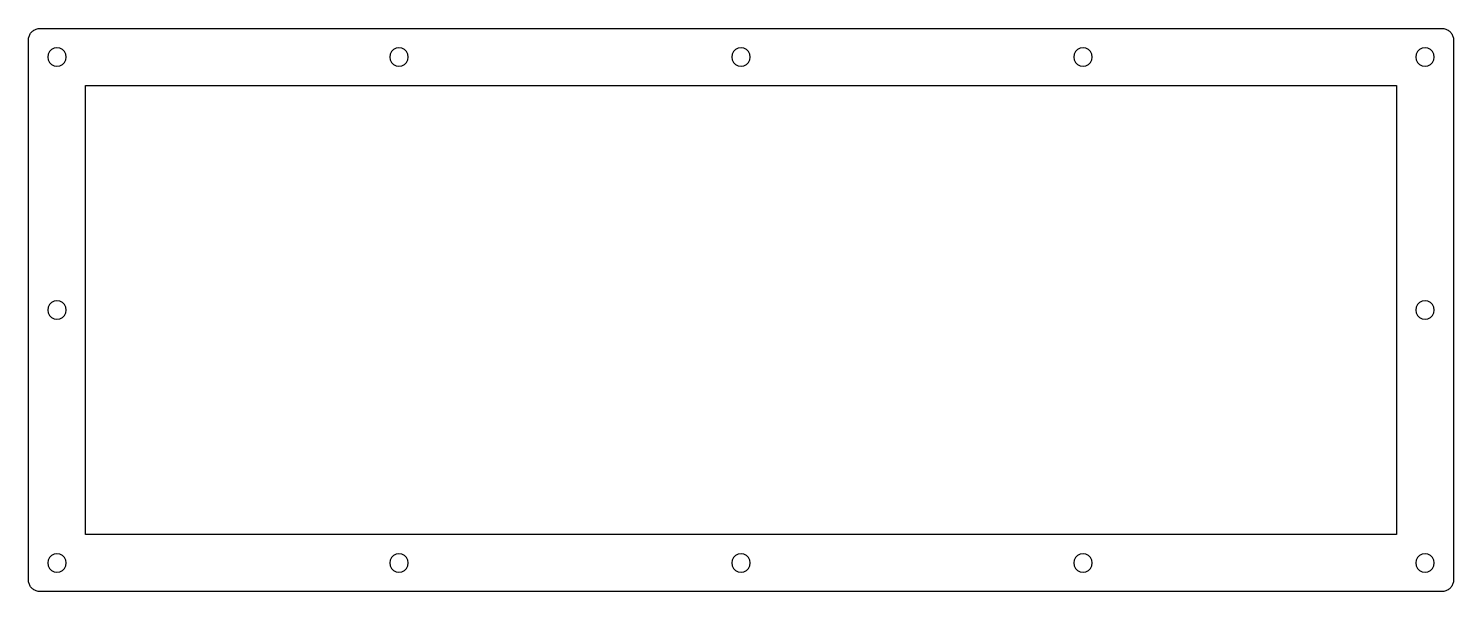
# Model space of a CAD drawing. Extents: x 0 to 378, y 0 to 149.
import ezdxf

# ---------------------------------------------------------------- set-up
doc = ezdxf.new("R2010")
doc.units = 0
doc.layers.get('0').update_dxf_attribs({"linetype": 'CONTINUOUS'})

msp = doc.modelspace()

# ---------------------------------------------------------------- linework, layer by layer
at = {"color": 0}
for p, q in [((0.177767, 147.183), (0.241157, 147.41)), ((0.241157, 147.41), (0.323839, 147.63)), ((0.323839, 147.63), (0.421679, 147.844)), ((0.421679, 147.844), (0.537436, 148.051)), ((0.537436, 148.051), (0.666972, 148.247)), ((0.666972, 148.247), (0.813043, 148.431)), ((0.813043, 148.431), (0.972894, 148.605)), ((0.972894, 148.605), (1.14653, 148.765)), ((1.14653, 148.765), (1.33119, 148.911)), ((1.33119, 148.911), (1.52687, 149.04)), ((1.52687, 149.04), (1.73357, 149.156)), ((1.73357, 149.156), (1.94717, 149.254)), ((1.94717, 149.254), (2.16765, 149.336)), ((2.16765, 149.336), (2.39503, 149.4)), ((2.39503, 149.4), (2.62516, 149.447)), ((2.62516, 149.447), (2.85943, 149.473)), ((2.85943, 149.473), (3.09507, 149.483)), ((3.09507, 149.483), (374.865, 149.483)), ((374.865, 149.483), (375.098, 149.473)), ((375.098, 149.473), (375.331, 149.447)), ((375.331, 149.447), (375.564, 149.4)), ((375.564, 149.4), (375.789, 149.336)), ((375.789, 149.336), (376.012, 149.254)), ((376.012, 149.254), (376.223, 149.156)), ((376.223, 149.156), (376.432, 149.04)), ((376.432, 149.04), (376.626, 148.911)), ((376.626, 148.911), (376.813, 148.765)), ((376.813, 148.765), (376.985, 148.605)), ((376.985, 148.605), (377.144, 148.431)), ((377.144, 148.431), (377.289, 148.247)), ((377.289, 148.247), (377.423, 148.051)), ((377.423, 148.051), (377.536, 147.844)), ((377.536, 147.844), (377.634, 147.63)), ((377.634, 147.63), (377.716, 147.41)), ((377.716, 147.41), (377.783, 147.183)), ((0.095085, 146.483), (0.104731, 146.719)), ((0.095085, 3.31418), (0.095085, 146.483)), ((0.104731, 146.719), (0.130914, 146.953)), ((0.130914, 146.953), (0.177767, 147.183)), ((6.20808, 143.91), (5.66787, 143.37)), ((6.89158, 144.259), (6.20808, 143.91)), ((7.64812, 144.379), (6.89158, 144.259)), ((8.40327, 144.259), (7.64812, 144.379)), ((9.08678, 143.91), (8.40327, 144.259)), ((9.62699, 143.37), (9.08678, 143.91)), ((96.8745, 143.91), (96.333, 143.37)), ((97.5568, 144.259), (96.8745, 143.91)), ((98.3135, 144.377), (97.5568, 144.259)), ((99.0699, 144.259), (98.3135, 144.377)), ((99.7521, 143.91), (99.0699, 144.259)), ((100.294, 143.37), (99.7521, 143.91)), ((187.54, 143.91), (187, 143.37)), ((188.222, 144.259), (187.54, 143.91)), ((188.98, 144.377), (188.222, 144.259)), ((189.735, 144.259), (188.98, 144.377)), ((190.417, 143.91), (189.735, 144.259)), ((190.959, 143.37), (190.417, 143.91)), ((278.207, 143.91), (277.665, 143.37)), ((278.889, 144.259), (278.207, 143.91)), ((279.645, 144.377), (278.889, 144.259)), ((280.402, 144.259), (279.645, 144.377)), ((281.084, 143.91), (280.402, 144.259)), ((281.626, 143.37), (281.084, 143.91)), ((368.871, 143.91), (368.332, 143.37)), ((369.552, 144.259), (368.871, 143.91)), ((370.311, 144.377), (369.552, 144.259)), ((371.066, 144.259), (370.311, 144.377)), ((371.75, 143.91), (371.066, 144.259)), ((372.29, 143.37), (371.75, 143.91)), ((377.783, 147.183), (377.825, 146.953)), ((377.825, 146.953), (377.853, 146.719)), ((377.853, 146.719), (377.864, 146.483)), ((377.864, 146.483), (377.864, 3.31418)), ((5.31922, 142.686), (5.20072, 141.93)), ((5.20072, 141.93), (5.31922, 141.175)), ((5.66787, 143.37), (5.31922, 142.686)), ((5.31922, 141.175), (5.66787, 140.491)), ((5.66787, 140.491), (6.20808, 139.951)), ((6.20808, 139.951), (6.89158, 139.602)), ((8.40327, 139.602), (9.08678, 139.951)), ((9.08678, 139.951), (9.62699, 140.491)), ((9.9756, 142.686), (9.62699, 143.37)), ((9.62699, 140.491), (9.9756, 141.175)), ((10.0955, 141.93), (9.9756, 142.686)), ((9.9756, 141.175), (10.0955, 141.93)), ((95.9859, 142.686), (95.866, 141.93)), ((95.866, 141.93), (95.9859, 141.175)), ((96.333, 143.37), (95.9859, 142.686)), ((95.9859, 141.175), (96.333, 140.491)), ((96.333, 140.491), (96.8745, 139.951)), ((96.8745, 139.951), (97.5568, 139.602)), ((99.0699, 139.602), (99.7521, 139.951)), ((99.7521, 139.951), (100.294, 140.491)), ((100.641, 142.686), (100.294, 143.37)), ((100.294, 140.491), (100.641, 141.175)), ((100.761, 141.93), (100.641, 142.686)), ((100.641, 141.175), (100.761, 141.93)), ((186.651, 142.686), (186.531, 141.93)), ((186.531, 141.93), (186.651, 141.175)), ((187, 143.37), (186.651, 142.686)), ((186.651, 141.175), (187, 140.491)), ((187, 140.491), (187.54, 139.951)), ((187.54, 139.951), (188.222, 139.602)), ((189.735, 139.602), (190.417, 139.951)), ((190.417, 139.951), (190.959, 140.491)), ((191.306, 142.686), (190.959, 143.37)), ((190.959, 140.491), (191.306, 141.175)), ((191.426, 141.93), (191.306, 142.686)), ((191.306, 141.175), (191.426, 141.93)), ((277.318, 142.686), (277.198, 141.93)), ((277.198, 141.93), (277.318, 141.175)), ((277.665, 143.37), (277.318, 142.686)), ((277.318, 141.175), (277.665, 140.491)), ((277.665, 140.491), (278.207, 139.951)), ((278.207, 139.951), (278.889, 139.602)), ((280.402, 139.602), (281.084, 139.951)), ((281.084, 139.951), (281.626, 140.491)), ((281.973, 142.686), (281.626, 143.37)), ((281.626, 140.491), (281.973, 141.175)), ((282.093, 141.93), (281.973, 142.686)), ((281.973, 141.175), (282.093, 141.93)), ((367.982, 142.686), (367.863, 141.93)), ((367.863, 141.93), (367.982, 141.175)), ((368.332, 143.37), (367.982, 142.686)), ((367.982, 141.175), (368.332, 140.491)), ((368.332, 140.491), (368.871, 139.951)), ((368.871, 139.951), (369.552, 139.602)), ((371.066, 139.602), (371.75, 139.951)), ((371.75, 139.951), (372.29, 140.491)), ((372.639, 142.686), (372.29, 143.37)), ((372.29, 140.491), (372.639, 141.175)), ((372.759, 141.93), (372.639, 142.686)), ((372.639, 141.175), (372.759, 141.93)), ((6.89158, 139.602), (7.64812, 139.484)), ((7.64812, 139.484), (8.40327, 139.602)), ((97.5568, 139.602), (98.3135, 139.482)), ((98.3135, 139.482), (99.0699, 139.602)), ((188.222, 139.602), (188.98, 139.482)), ((188.98, 139.482), (189.735, 139.602)), ((278.889, 139.602), (279.645, 139.482)), ((279.645, 139.482), (280.402, 139.602)), ((369.552, 139.602), (370.311, 139.482)), ((370.311, 139.482), (371.066, 139.602)), ((15.1997, 134.377), (362.758, 134.377)), ((15.1997, 15.4189), (15.1997, 134.377)), ((362.758, 134.377), (362.758, 15.4189)), ((5.31922, 75.6557), (5.20072, 74.8979)), ((5.66787, 76.3379), (5.31922, 75.6557)), ((6.20808, 76.878), (5.66787, 76.3379)), ((6.89158, 77.2266), (6.20808, 76.878)), ((7.64812, 77.3465), (6.89158, 77.2266)), ((8.40327, 77.2266), (7.64812, 77.3465)), ((9.08678, 76.878), (8.40327, 77.2266)), ((9.62699, 76.3379), (9.08678, 76.878)), ((9.9756, 75.6557), (9.62699, 76.3379)), ((10.0955, 74.8979), (9.9756, 75.6557)), ((367.982, 75.6557), (367.863, 74.8979)), ((368.332, 76.3379), (367.982, 75.6557)), ((368.871, 76.878), (368.332, 76.3379)), ((369.552, 77.2266), (368.871, 76.878)), ((370.311, 77.3465), (369.552, 77.2266)), ((371.066, 77.2266), (370.311, 77.3465)), ((371.75, 76.878), (371.066, 77.2266)), ((372.29, 76.3379), (371.75, 76.878)), ((372.639, 75.6557), (372.29, 76.3379)), ((372.759, 74.8979), (372.639, 75.6557)), ((5.20072, 74.8979), (5.31922, 74.1426)), ((5.31922, 74.1426), (5.66787, 73.4603)), ((5.66787, 73.4603), (6.20808, 72.9188)), ((6.20808, 72.9188), (6.89158, 72.5717)), ((6.89158, 72.5717), (7.64812, 72.4517)), ((7.64812, 72.4517), (8.40327, 72.5717)), ((8.40327, 72.5717), (9.08678, 72.9188)), ((9.08678, 72.9188), (9.62699, 73.4603)), ((9.62699, 73.4603), (9.9756, 74.1426)), ((9.9756, 74.1426), (10.0955, 74.8979)), ((367.863, 74.8979), (367.982, 74.1426)), ((367.982, 74.1426), (368.332, 73.4603)), ((368.332, 73.4603), (368.871, 72.9188)), ((368.871, 72.9188), (369.552, 72.5717)), ((369.552, 72.5717), (370.311, 72.4517)), ((370.311, 72.4517), (371.066, 72.5717)), ((371.066, 72.5717), (371.75, 72.9188)), ((371.75, 72.9188), (372.29, 73.4603)), ((372.29, 73.4603), (372.639, 74.1426)), ((372.639, 74.1426), (372.759, 74.8979)), ((362.758, 15.4189), (15.1997, 15.4189)), ((5.31922, 8.62376), (5.20072, 7.86585)), ((5.20072, 7.86585), (5.31922, 7.11069)), ((5.66787, 9.30589), (5.31922, 8.62376)), ((6.20808, 9.84747), (5.66787, 9.30589)), ((6.89158, 10.1947), (6.20808, 9.84747)), ((7.64812, 10.3146), (6.89158, 10.1947)), ((8.40327, 10.1947), (7.64812, 10.3146)), ((9.08678, 9.84747), (8.40327, 10.1947)), ((9.62699, 9.30589), (9.08678, 9.84747)), ((9.9756, 8.62376), (9.62699, 9.30589)), ((10.0955, 7.86585), (9.9756, 8.62376)), ((9.9756, 7.11069), (10.0955, 7.86585)), ((95.9859, 8.62376), (95.866, 7.86585)), ((95.866, 7.86585), (95.9859, 7.11069)), ((96.333, 9.30589), (95.9859, 8.62376)), ((96.8745, 9.84747), (96.333, 9.30589)), ((97.5568, 10.1947), (96.8745, 9.84747)), ((98.3135, 10.3146), (97.5568, 10.1947)), ((99.0699, 10.1947), (98.3135, 10.3146)), ((99.7521, 9.84747), (99.0699, 10.1947)), ((100.294, 9.30589), (99.7521, 9.84747)), ((100.641, 8.62376), (100.294, 9.30589)), ((100.761, 7.86585), (100.641, 8.62376)), ((100.641, 7.11069), (100.761, 7.86585)), ((186.651, 8.62376), (186.531, 7.86585)), ((186.531, 7.86585), (186.651, 7.11069)), ((187, 9.30589), (186.651, 8.62376)), ((187.54, 9.84747), (187, 9.30589)), ((188.222, 10.1947), (187.54, 9.84747)), ((188.98, 10.3146), (188.222, 10.1947)), ((189.735, 10.1947), (188.98, 10.3146)), ((190.417, 9.84747), (189.735, 10.1947)), ((190.959, 9.30589), (190.417, 9.84747)), ((191.306, 8.62376), (190.959, 9.30589)), ((191.426, 7.86585), (191.306, 8.62376)), ((191.306, 7.11069), (191.426, 7.86585)), ((277.318, 8.62376), (277.198, 7.86585)), ((277.198, 7.86585), (277.318, 7.11069)), ((277.665, 9.30589), (277.318, 8.62376)), ((278.207, 9.84747), (277.665, 9.30589)), ((278.889, 10.1947), (278.207, 9.84747)), ((279.645, 10.3146), (278.889, 10.1947)), ((280.402, 10.1947), (279.645, 10.3146)), ((281.084, 9.84747), (280.402, 10.1947)), ((281.626, 9.30589), (281.084, 9.84747)), ((281.973, 8.62376), (281.626, 9.30589)), ((282.093, 7.86585), (281.973, 8.62376)), ((281.973, 7.11069), (282.093, 7.86585)), ((367.982, 8.62376), (367.863, 7.86585)), ((367.863, 7.86585), (367.982, 7.11069)), ((368.332, 9.30589), (367.982, 8.62376)), ((368.871, 9.84747), (368.332, 9.30589)), ((369.552, 10.1947), (368.871, 9.84747)), ((370.311, 10.3146), (369.552, 10.1947)), ((371.066, 10.1947), (370.311, 10.3146)), ((371.75, 9.84747), (371.066, 10.1947)), ((372.29, 9.30589), (371.75, 9.84747)), ((372.639, 8.62376), (372.29, 9.30589)), ((372.759, 7.86585), (372.639, 8.62376)), ((372.639, 7.11069), (372.759, 7.86585)), ((5.31922, 7.11069), (5.66787, 6.42856)), ((5.66787, 6.42856), (6.20808, 5.88698)), ((6.20808, 5.88698), (6.89158, 5.5397)), ((6.89158, 5.5397), (7.64812, 5.41983)), ((7.64812, 5.41983), (8.40327, 5.5397)), ((8.40327, 5.5397), (9.08678, 5.88698)), ((9.08678, 5.88698), (9.62699, 6.42856)), ((9.62699, 6.42856), (9.9756, 7.11069)), ((95.9859, 7.11069), (96.333, 6.42856)), ((96.333, 6.42856), (96.8745, 5.88698)), ((96.8745, 5.88698), (97.5568, 5.5397)), ((97.5568, 5.5397), (98.3135, 5.41983)), ((98.3135, 5.41983), (99.0699, 5.5397)), ((99.0699, 5.5397), (99.7521, 5.88698)), ((99.7521, 5.88698), (100.294, 6.42856)), ((100.294, 6.42856), (100.641, 7.11069)), ((186.651, 7.11069), (187, 6.42856)), ((187, 6.42856), (187.54, 5.88698)), ((187.54, 5.88698), (188.222, 5.5397)), ((188.222, 5.5397), (188.98, 5.41983)), ((188.98, 5.41983), (189.735, 5.5397)), ((189.735, 5.5397), (190.417, 5.88698)), ((190.417, 5.88698), (190.959, 6.42856)), ((190.959, 6.42856), (191.306, 7.11069)), ((277.318, 7.11069), (277.665, 6.42856)), ((277.665, 6.42856), (278.207, 5.88698)), ((278.207, 5.88698), (278.889, 5.5397)), ((278.889, 5.5397), (279.645, 5.41983)), ((279.645, 5.41983), (280.402, 5.5397)), ((280.402, 5.5397), (281.084, 5.88698)), ((281.084, 5.88698), (281.626, 6.42856)), ((281.626, 6.42856), (281.973, 7.11069)), ((367.982, 7.11069), (368.332, 6.42856)), ((368.332, 6.42856), (368.871, 5.88698)), ((368.871, 5.88698), (369.552, 5.5397)), ((369.552, 5.5397), (370.311, 5.41983)), ((370.311, 5.41983), (371.066, 5.5397)), ((371.066, 5.5397), (371.75, 5.88698)), ((371.75, 5.88698), (372.29, 6.42856)), ((372.29, 6.42856), (372.639, 7.11069)), ((0.104731, 3.07992), (0.095085, 3.31418)), ((0.130914, 2.84565), (0.104731, 3.07992)), ((0.177767, 2.61414), (0.130914, 2.84565)), ((0.241157, 2.38676), (0.177767, 2.61414)), ((0.323839, 2.16628), (0.241157, 2.38676)), ((0.421679, 1.95268), (0.323839, 2.16628)), ((0.537436, 1.74735), (0.421679, 1.95268)), ((0.666972, 1.55167), (0.537436, 1.74735)), ((0.813043, 1.36563), (0.666972, 1.55167)), ((0.972894, 1.19338), (0.813043, 1.36563)), ((1.14653, 1.03353), (0.972894, 1.19338)), ((1.33119, 0.887458), (1.14653, 1.03353)), ((1.52687, 0.756543), (1.33119, 0.887458)), ((1.73357, 0.640789), (1.52687, 0.756543)), ((1.94717, 0.542946), (1.73357, 0.640789)), ((2.16765, 0.461641), (1.94717, 0.542946)), ((2.39503, 0.396875), (2.16765, 0.461641)), ((2.62516, 0.3514), (2.39503, 0.396875)), ((2.85943, 0.323839), (2.62516, 0.3514)), ((3.09507, 0.314193), (2.85943, 0.323839)), ((374.865, 0.314193), (3.09507, 0.314193)), ((375.098, 0.323839), (374.865, 0.314193)), ((375.331, 0.3514), (375.098, 0.323839)), ((375.564, 0.396875), (375.331, 0.3514)), ((375.789, 0.461641), (375.564, 0.396875)), ((376.012, 0.542946), (375.789, 0.461641)), ((376.223, 0.640789), (376.012, 0.542946)), ((376.432, 0.756543), (376.223, 0.640789)), ((376.626, 0.887458), (376.432, 0.756543)), ((376.813, 1.03353), (376.626, 0.887458)), ((376.985, 1.19338), (376.813, 1.03353)), ((377.144, 1.36563), (376.985, 1.19338)), ((377.289, 1.55167), (377.144, 1.36563)), ((377.423, 1.74735), (377.289, 1.55167)), ((377.536, 1.95268), (377.423, 1.74735)), ((377.634, 2.16628), (377.536, 1.95268)), ((377.716, 2.38676), (377.634, 2.16628)), ((377.783, 2.61414), (377.716, 2.38676)), ((377.825, 2.84565), (377.783, 2.61414)), ((377.853, 3.07992), (377.825, 2.84565)), ((377.864, 3.31418), (377.853, 3.07992))]:
    msp.add_line(p, q, dxfattribs=at)

doc.saveas('drawing.dxf')
